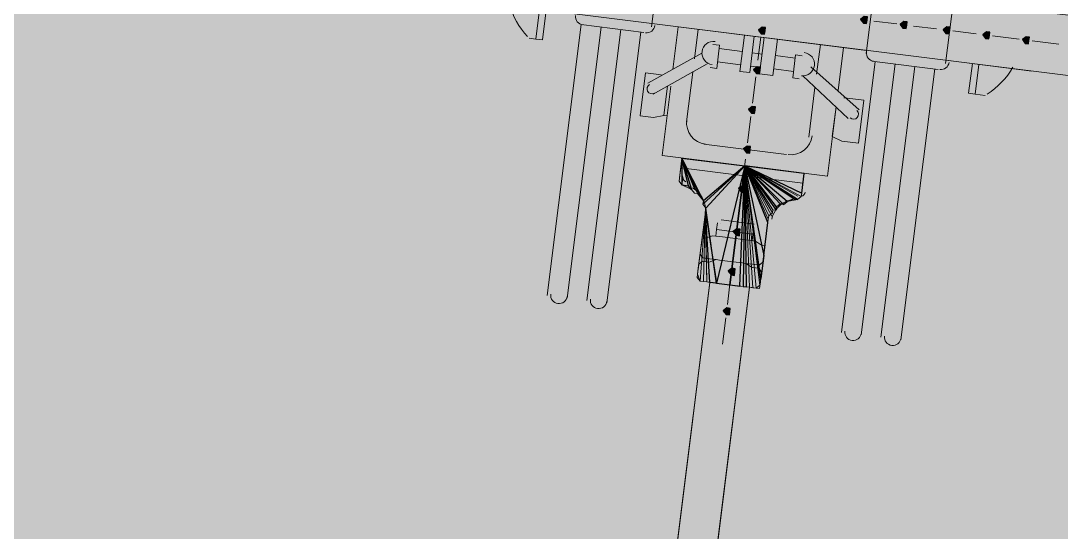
# Model space of a CAD drawing. Header units: metres. Extents: x -4 to 509425, y 7549 to 4732445.
# Drawn here: x 476039.051 to 476041.696, y 4719748.064 to 4719749.365 of the extents above; entities that cross this region are included whole.
import ezdxf

# ---------------------------------------------------------------- set-up
doc = ezdxf.new("R2010")
doc.units = ezdxf.units.M
doc.header["$LTSCALE"] = 0.01
doc.header["$MEASUREMENT"] = 0
doc.layers.get('0').update_dxf_attribs({"lineweight": 0})
doc.layers.add('_SUBESTACIÓN', color=1, linetype='Continuous')
doc.layers.add('SUBESTACION LA VID', color=253, linetype='Continuous')

# ---------------------------------------------------------------- blocks, each defined once
blk = doc.blocks.new('A$Cfff6051d')
at = {"layer": 'SUBESTACION LA VID', "transparency": 33554687}
h = blk.add_hatch(color=256, dxfattribs=at)
h.dxf.hatch_style = 2
h.paths.add_polyline_path([(476041.2022, 4719749.3661), (476041.2032, 4719749.3745), (476041.1948, 4719749.3755), (476041.1854, 4719749.3682), (476041.1927, 4719749.3587), (476041.2011, 4719749.3577)])
h = blk.add_hatch(color=256, dxfattribs=at)
h.dxf.hatch_style = 2
h.paths.add_polyline_path([(476041.303, 4719749.3534), (476041.304, 4719749.3618), (476041.2956, 4719749.3629), (476041.2862, 4719749.3555), (476041.2935, 4719749.3461), (476041.3019, 4719749.345)])
h = blk.add_hatch(color=256, dxfattribs=at)
h.dxf.hatch_style = 2
h.paths.add_polyline_path([(476040.9428, 4719749.3389), (476040.9438, 4719749.3473), (476040.9354, 4719749.3483), (476040.926, 4719749.341), (476040.9333, 4719749.3315), (476040.9417, 4719749.3305)])
h = blk.add_hatch(color=256, dxfattribs=at)
h.dxf.hatch_style = 2
h.paths.add_polyline_path([(476041.4122, 4719749.3398), (476041.4132, 4719749.3482), (476041.4048, 4719749.3492), (476041.3954, 4719749.3419), (476041.4027, 4719749.3324), (476041.4111, 4719749.3314)])
h = blk.add_hatch(color=256, dxfattribs=at)
h.dxf.hatch_style = 2
h.paths.add_polyline_path([(476041.513, 4719749.3271), (476041.514, 4719749.3355), (476041.5056, 4719749.3366), (476041.4962, 4719749.3292), (476041.5035, 4719749.3198), (476041.5119, 4719749.3187)])
h = blk.add_hatch(color=256, dxfattribs=at)
h.dxf.hatch_style = 2
h.paths.add_polyline_path([(476041.6138, 4719749.3145), (476041.6148, 4719749.3229), (476041.6064, 4719749.3239), (476041.597, 4719749.3166), (476041.6043, 4719749.3071), (476041.6127, 4719749.3061)])
h = blk.add_hatch(color=256, dxfattribs=at)
h.dxf.hatch_style = 2
h.paths.add_polyline_path([(476040.9301, 4719749.2381), (476040.9312, 4719749.2465), (476040.9228, 4719749.2475), (476040.9133, 4719749.2402), (476040.9207, 4719749.2307), (476040.9291, 4719749.2297)])
h = blk.add_hatch(color=256, dxfattribs=at)
h.dxf.hatch_style = 2
h.paths.add_polyline_path([(476040.9175, 4719749.1373), (476040.9186, 4719749.1457), (476040.9102, 4719749.1467), (476040.9007, 4719749.1394), (476040.908, 4719749.1299), (476040.9164, 4719749.1289)])
h = blk.add_hatch(color=256, dxfattribs=at)
h.dxf.hatch_style = 2
h.paths.add_polyline_path([(476040.9049, 4719749.0365), (476040.9059, 4719749.0449), (476040.8975, 4719749.0459), (476040.8881, 4719749.0386), (476040.8954, 4719749.0291), (476040.9038, 4719749.0281)])
h = blk.add_hatch(color=256, dxfattribs=at)
h.dxf.hatch_style = 2
h.paths.add_polyline_path([(476040.8922, 4719748.9357), (476040.8933, 4719748.9441), (476040.8849, 4719748.9451), (476040.8754, 4719748.9378), (476040.8828, 4719748.9283), (476040.8912, 4719748.9273)])
h = blk.add_hatch(color=256, dxfattribs=at)
h.dxf.hatch_style = 2
h.paths.add_polyline_path([(476040.8785, 4719748.8265), (476040.8796, 4719748.8349), (476040.8712, 4719748.8359), (476040.8617, 4719748.8286), (476040.8691, 4719748.8191), (476040.8775, 4719748.8181)])
h = blk.add_hatch(color=256, dxfattribs=at)
h.dxf.hatch_style = 2
h.paths.add_polyline_path([(476040.8659, 4719748.7256), (476040.867, 4719748.734), (476040.8586, 4719748.7351), (476040.8491, 4719748.7278), (476040.8564, 4719748.7183), (476040.8648, 4719748.7172)])
h = blk.add_hatch(color=256, dxfattribs=at)
h.dxf.hatch_style = 2
h.paths.add_polyline_path([(476040.8533, 4719748.6248), (476040.8543, 4719748.6332), (476040.8459, 4719748.6343), (476040.8365, 4719748.627), (476040.8438, 4719748.6175), (476040.8522, 4719748.6164)])
at = {"layer": 'SUBESTACION LA VID', "lineweight": 15}
for p, q in [((476071.4423, 4719745.4981), (475975.6953, 4719757.5019)), ((476040.654, 4719749.3495), (476040.674, 4719749.5091)), ((476041.2, 4719749.281), (476041.22, 4719749.4406)), ((476041.4216, 4719749.4154), (476041.4016, 4719749.2558)), ((476041.2011, 4719749.2894), (476040.6551, 4719749.3579)), ((476041.2778, 4719749.3566), (476041.219, 4719749.364)), ((476040.3891, 4719748.666), (476040.4755, 4719749.3548)), ((476040.5259, 4719749.3485), (476040.4395, 4719748.6596)), ((476040.6351, 4719749.3348), (476040.4755, 4719749.3548)), ((476040.4899, 4719748.6533), (476040.5763, 4719749.3422)), ((476040.6267, 4719749.3358), (476040.5403, 4719748.647)), ((476040.7223, 4719749.3495), (476040.7086, 4719749.2403)), ((476040.7727, 4719749.3431), (476040.7632, 4719749.2675)), ((476041.3786, 4719749.344), (476041.3198, 4719749.3513)), ((476041.4794, 4719749.3313), (476041.4206, 4719749.3387)), ((476040.3432, 4719749.3202), (476040.36, 4719749.3181)), ((476040.8903, 4719749.3284), (476040.8787, 4719749.236)), ((476040.9155, 4719749.3252), (476040.9039, 4719749.2328)), ((476040.9249, 4719749.2643), (476040.9323, 4719749.3231)), ((476040.9407, 4719749.3221), (476040.9291, 4719749.2297)), ((476040.9743, 4719749.3179), (476040.9627, 4719749.2255)), ((476041.5886, 4719749.3176), (476041.5214, 4719749.3261)), ((476041.6894, 4719749.305), (476041.6222, 4719749.3134)), ((476040.6445, 4719749.2056), (476040.7821, 4719749.2822)), ((476040.885, 4719749.2864), (476040.8262, 4719749.2938)), ((476040.9354, 4719749.2801), (476040.9102, 4719749.2832)), ((476041.0835, 4719749.3042), (476041.074, 4719749.2286)), ((476041.1423, 4719749.2968), (476041.1286, 4719749.1876)), ((476040.6581, 4719749.1783), (476040.7957, 4719749.2549)), ((476040.8808, 4719749.2528), (476040.822, 4719749.2602)), ((476041.0194, 4719749.2695), (476040.969, 4719749.2759)), ((476041.2231, 4719749.2611), (476041.1368, 4719748.5722)), ((476041.1872, 4719748.5659), (476041.2735, 4719749.2547)), ((476041.2147, 4719749.2621), (476041.3827, 4719749.2411)), ((476041.4027, 4719749.2642), (476041.6211, 4719749.2368)), ((476040.759, 4719749.2339), (476040.7432, 4719749.1079)), ((476040.9039, 4719749.2328), (476040.8787, 4719749.236)), ((476040.9312, 4719749.2465), (476040.906, 4719749.2496)), ((476040.9627, 4719749.2255), (476040.9291, 4719749.2297)), ((476041.0152, 4719749.2359), (476040.9648, 4719749.2423)), ((476041.1821, 4719749.1382), (476041.0593, 4719749.2475)), ((476041.3239, 4719749.2484), (476041.2376, 4719748.5596)), ((476041.288, 4719748.5533), (476041.3743, 4719749.2421)), ((476040.9112, 4719749.1551), (476040.9196, 4719749.2223)), ((476041.0299, 4719749.217), (476041.0131, 4719749.2191)), ((476041.1538, 4719749.1162), (476041.0393, 4719749.2244)), ((476040.7033, 4719749.1982), (476040.6812, 4719749.0218)), ((476041.0698, 4719749.195), (476041.054, 4719749.069)), ((476041.5024, 4719749.1749), (476041.4772, 4719749.178)), ((476040.8986, 4719749.0543), (476040.907, 4719749.1215)), ((476041.1233, 4719749.1456), (476041.1012, 4719748.9692)), ((476040.9973, 4719749.0249), (476040.7873, 4719749.0512)), ((476041.1012, 4719748.9692), (476040.6812, 4719749.0218)), ((476041.0392, 4719748.9514), (476040.7284, 4719748.9903)), ((476040.8859, 4719748.9535), (476040.8933, 4719749.0123)), ((476040.7316, 4719748.9473), (476040.7557, 4719748.9357)), ((476040.8733, 4719748.8527), (476040.8807, 4719748.9115)), ((476040.9993, 4719748.9052), (476041.0256, 4719748.9104)), ((476040.7903, 4719748.8716), (476040.7798, 4719748.7876)), ((476040.9153, 4719748.8474), (476040.8313, 4719748.858)), ((476040.8218, 4719748.8506), (476040.8197, 4719748.8338)), ((476040.8302, 4719748.8496), (476040.8302, 4719748.8496)), ((476040.9121, 4719748.8222), (476040.9142, 4719748.839)), ((476040.9394, 4719748.7676), (476040.9499, 4719748.8516)), ((476040.8596, 4719748.7435), (476040.868, 4719748.8107)), ((476040.7724, 4719748.7288), (476040.7798, 4719748.7876)), ((476040.9394, 4719748.7676), (476040.932, 4719748.7088)), ((476040.0362, 4719742.584), (476040.8029, 4719748.6994)), ((476040.847, 4719748.6427), (476040.8554, 4719748.7099)), ((476040.137, 4719742.5713), (476040.9037, 4719748.6868)), ((476040.8343, 4719748.5419), (476040.8428, 4719748.6091))]:
    blk.add_line(p, q, dxfattribs=at)
at = {"layer": 'SUBESTACION LA VID', "lineweight": 0}
for p, q in [((476040.8912, 4719748.9955), (476040.7862, 4719748.9063)), ((476040.8785, 4719748.6899), (476040.8912, 4719748.9955)), ((476040.8912, 4719748.9955), (476040.9626, 4719748.8842)), ((476040.9815, 4719748.8989), (476040.8912, 4719748.9955)), ((476041.0424, 4719748.9766), (476041.0361, 4719748.9262))]:
    blk.add_line(p, q, dxfattribs=at)
at = {"layer": 'SUBESTACION LA VID', "lineweight": 15}
for points in [[(476071.4423, 4719745.4981), (476071.4612, 4719745.6493), (475975.7142, 4719757.6531), (475975.6953, 4719757.5019), (476071.4423, 4719745.4981)], [(476040.3862, 4719749.3916), (476040.3768, 4719749.316), (476040.36, 4719749.3181), (476040.3694, 4719749.3937)], [(476040.8104, 4719749.3043), (476040.8272, 4719749.3022), (476040.8199, 4719749.2434), (476040.8031, 4719749.2455)], [(476041.0373, 4719749.2758), (476041.0205, 4719749.2779), (476041.0131, 4719749.2191)], [(476041.4699, 4719749.2557), (476041.4604, 4719749.1801), (476041.4772, 4719749.178), (476041.4867, 4719749.2536)], [(476040.6393, 4719749.2319), (476040.6256, 4719749.1227), (476040.6592, 4719749.1185), (476040.6854, 4719749.1237)], [(476040.6393, 4719749.2319), (476040.6729, 4719749.2277), (476040.6813, 4719749.2266)], [(476040.6938, 4719749.1226), (476040.6854, 4719749.1237), (476040.6949, 4719749.1993)], [(476041.1433, 4719749.1687), (476041.1517, 4719749.1676), (476041.1937, 4719749.1624), (476041.18, 4719749.0532), (476041.138, 4719749.0584), (476041.1138, 4719749.07), (476041.1233, 4719749.1456)], [(476040.7253, 4719748.9651), (476040.7316, 4719749.0155), (476040.8912, 4719748.9955), (476040.8533, 4719748.6931), (476040.8197, 4719748.6973), (476040.8029, 4719748.6994), (476040.7945, 4719748.7005), (476040.7861, 4719748.7015), (476040.7777, 4719748.7026), (476040.7714, 4719748.7204), (476040.7724, 4719748.7288), (476040.7798, 4719748.7876), (476040.7903, 4719748.8716), (476040.7914, 4719748.88), (476040.7924, 4719748.8884), (476040.7851, 4719748.8979), (476040.7862, 4719748.9063), (476040.7788, 4719748.9157), (476040.7715, 4719748.9252), (476040.7631, 4719748.9263), (476040.7557, 4719748.9357), (476040.7484, 4719748.9452), (476040.7316, 4719748.9473), (476040.7242, 4719748.9567), (476040.7253, 4719748.9651)], [(476041.0361, 4719748.9262), (476041.0392, 4719748.9514), (476041.0424, 4719748.9766), (476040.7316, 4719749.0155), (476040.7284, 4719748.9903), (476040.7253, 4719748.9651)], [(476041.0361, 4719748.9262), (476041.0424, 4719748.9766), (476040.8912, 4719748.9955), (476040.8533, 4719748.6931), (476040.8785, 4719748.6899), (476040.8869, 4719748.6889), (476040.8953, 4719748.6878), (476040.9037, 4719748.6868), (476040.9121, 4719748.6857), (476040.9205, 4719748.6847), (476040.9289, 4719748.6836), (476040.931, 4719748.7004), (476040.932, 4719748.7088), (476040.9394, 4719748.7676), (476040.9499, 4719748.8516), (476040.951, 4719748.86), (476040.9521, 4719748.8684), (476040.9615, 4719748.8758), (476040.9626, 4719748.8842), (476040.971, 4719748.8831), (476040.972, 4719748.8915), (476040.9815, 4719748.8989), (476040.9899, 4719748.8978), (476040.9993, 4719748.9052), (476041.0172, 4719748.9115), (476041.0256, 4719748.9104), (476041.035, 4719748.9178), (476041.0361, 4719748.9262)], [(476040.91, 4719748.8054), (476040.9121, 4719748.8222), (476040.8197, 4719748.8338), (476040.8176, 4719748.817)], [(476040.868, 4719748.8107), (476040.8932, 4719748.8075), (476040.9016, 4719748.8065), (476040.9184, 4719748.8044), (476040.9342, 4719748.7939), (476040.9426, 4719748.7928), (476040.9415, 4719748.7844), (476040.9405, 4719748.776), (476040.9394, 4719748.7676), (476040.9384, 4719748.7592), (476040.9373, 4719748.7508), (476040.9279, 4719748.7435), (476040.9111, 4719748.7456), (476040.8943, 4719748.7477), (476040.8859, 4719748.7487), (476040.8607, 4719748.7519), (476040.8271, 4719748.7561), (476040.8187, 4719748.7572), (476040.8019, 4719748.7593), (476040.785, 4719748.7614), (476040.7777, 4719748.7708), (476040.7788, 4719748.7792), (476040.7798, 4719748.7876), (476040.7809, 4719748.796), (476040.7819, 4719748.8044), (476040.783, 4719748.8128), (476040.7914, 4719748.8118), (476040.8092, 4719748.8181), (476040.826, 4719748.816), (476040.8344, 4719748.8149), (476040.868, 4719748.8107)], [(476040.7724, 4719748.7288), (476040.7735, 4719748.7372), (476040.7745, 4719748.7456), (476040.784, 4719748.753), (476040.8008, 4719748.7509), (476040.8187, 4719748.7572), (476040.8271, 4719748.7561), (476040.8607, 4719748.7519), (476040.8859, 4719748.7487), (476040.8943, 4719748.7477), (476040.91, 4719748.7372), (476040.9268, 4719748.7351), (476040.9342, 4719748.7256), (476040.9331, 4719748.7172), (476040.932, 4719748.7088), (476040.931, 4719748.7004), (476040.9299, 4719748.692), (476040.9205, 4719748.6847), (476040.9037, 4719748.6868), (476040.8869, 4719748.6889), (476040.8785, 4719748.6899), (476040.8533, 4719748.6931), (476040.8197, 4719748.6973), (476040.8113, 4719748.6984), (476040.7945, 4719748.7005), (476040.7777, 4719748.7026), (476040.7703, 4719748.712), (476040.7714, 4719748.7204), (476040.7724, 4719748.7288)], [(476040.0362, 4719742.584), (476040.137, 4719742.5713), (476040.9037, 4719748.6868), (476040.8029, 4719748.6994), (476040.0362, 4719742.584)]]:
    blk.add_lwpolyline(points, dxfattribs=at)
at = {"layer": 'SUBESTACION LA VID'}
for points in [[(476041.2022, 4719749.3661), (476041.2032, 4719749.3745), (476041.1948, 4719749.3755), (476041.1854, 4719749.3682), (476041.1927, 4719749.3587), (476041.2011, 4719749.3577)], [(476041.303, 4719749.3534), (476041.304, 4719749.3618), (476041.2956, 4719749.3629), (476041.2862, 4719749.3555), (476041.2935, 4719749.3461), (476041.3019, 4719749.345)], [(476040.9428, 4719749.3389), (476040.9438, 4719749.3473), (476040.9354, 4719749.3483), (476040.926, 4719749.341), (476040.9333, 4719749.3315), (476040.9417, 4719749.3305)], [(476041.4122, 4719749.3398), (476041.4132, 4719749.3482), (476041.4048, 4719749.3492), (476041.3954, 4719749.3419), (476041.4027, 4719749.3324), (476041.4111, 4719749.3314)], [(476041.513, 4719749.3271), (476041.514, 4719749.3355), (476041.5056, 4719749.3366), (476041.4962, 4719749.3292), (476041.5035, 4719749.3198), (476041.5119, 4719749.3187)], [(476041.6138, 4719749.3145), (476041.6148, 4719749.3229), (476041.6064, 4719749.3239), (476041.597, 4719749.3166), (476041.6043, 4719749.3071), (476041.6127, 4719749.3061)], [(476040.9301, 4719749.2381), (476040.9312, 4719749.2465), (476040.9228, 4719749.2475), (476040.9133, 4719749.2402), (476040.9207, 4719749.2307), (476040.9291, 4719749.2297)], [(476040.9175, 4719749.1373), (476040.9186, 4719749.1457), (476040.9102, 4719749.1467), (476040.9007, 4719749.1394), (476040.908, 4719749.1299), (476040.9164, 4719749.1289)], [(476040.9049, 4719749.0365), (476040.9059, 4719749.0449), (476040.8975, 4719749.0459), (476040.8881, 4719749.0386), (476040.8954, 4719749.0291), (476040.9038, 4719749.0281)], [(476040.8912, 4719748.9955), (476040.7862, 4719748.9063), (476040.7316, 4719749.0155)], [(476040.8785, 4719748.6899), (476040.8912, 4719748.9955), (476040.8533, 4719748.6931)], [(476040.8953, 4719748.6878), (476040.8912, 4719748.9955), (476040.8869, 4719748.6889)], [(476040.972, 4719748.8915), (476040.8912, 4719748.9955), (476040.971, 4719748.8831)], [(476041.0424, 4719748.9766), (476040.8912, 4719748.9955), (476041.0361, 4719748.9262)], [(476040.8922, 4719748.9357), (476040.8933, 4719748.9441), (476040.8849, 4719748.9451), (476040.8754, 4719748.9378), (476040.8828, 4719748.9283), (476040.8912, 4719748.9273)], [(476040.8197, 4719748.6973), (476040.8029, 4719748.6994), (476040.7914, 4719748.88)], [(476040.8785, 4719748.8265), (476040.8796, 4719748.8349), (476040.8712, 4719748.8359), (476040.8617, 4719748.8286), (476040.8691, 4719748.8191), (476040.8775, 4719748.8181)], [(476040.8659, 4719748.7256), (476040.867, 4719748.734), (476040.8586, 4719748.7351), (476040.8491, 4719748.7278), (476040.8564, 4719748.7183), (476040.8648, 4719748.7172)], [(476040.8533, 4719748.6248), (476040.8543, 4719748.6332), (476040.8459, 4719748.6343), (476040.8365, 4719748.627), (476040.8438, 4719748.6175), (476040.8522, 4719748.6164)]]:
    blk.add_lwpolyline(points, close=True, dxfattribs=at)
at = {"layer": 'SUBESTACION LA VID', "lineweight": 0}
for points in [[(476041.2022, 4719749.3661), (476041.2032, 4719749.3745), (476041.1948, 4719749.3755), (476041.1854, 4719749.3682), (476041.1927, 4719749.3587), (476041.2011, 4719749.3577)], [(476041.303, 4719749.3534), (476041.304, 4719749.3618), (476041.2956, 4719749.3629), (476041.2862, 4719749.3555), (476041.2935, 4719749.3461), (476041.3019, 4719749.345)], [(476040.9428, 4719749.3389), (476040.9438, 4719749.3473), (476040.9354, 4719749.3483), (476040.926, 4719749.341), (476040.9333, 4719749.3315), (476040.9417, 4719749.3305)], [(476041.4122, 4719749.3398), (476041.4132, 4719749.3482), (476041.4048, 4719749.3492), (476041.3954, 4719749.3419), (476041.4027, 4719749.3324), (476041.4111, 4719749.3314)], [(476041.513, 4719749.3271), (476041.514, 4719749.3355), (476041.5056, 4719749.3366), (476041.4962, 4719749.3292), (476041.5035, 4719749.3198), (476041.5119, 4719749.3187)], [(476041.6138, 4719749.3145), (476041.6148, 4719749.3229), (476041.6064, 4719749.3239), (476041.597, 4719749.3166), (476041.6043, 4719749.3071), (476041.6127, 4719749.3061)], [(476040.9301, 4719749.2381), (476040.9312, 4719749.2465), (476040.9228, 4719749.2475), (476040.9133, 4719749.2402), (476040.9207, 4719749.2307), (476040.9291, 4719749.2297)], [(476040.9175, 4719749.1373), (476040.9186, 4719749.1457), (476040.9102, 4719749.1467), (476040.9007, 4719749.1394), (476040.908, 4719749.1299), (476040.9164, 4719749.1289)], [(476040.9049, 4719749.0365), (476040.9059, 4719749.0449), (476040.8975, 4719749.0459), (476040.8881, 4719749.0386), (476040.8954, 4719749.0291), (476040.9038, 4719749.0281)], [(476040.8912, 4719748.9955), (476040.7862, 4719748.9063), (476040.7316, 4719749.0155)], [(476040.8785, 4719748.6899), (476040.8912, 4719748.9955), (476040.8533, 4719748.6931)], [(476040.8953, 4719748.6878), (476040.8912, 4719748.9955), (476040.8869, 4719748.6889)], [(476040.972, 4719748.8915), (476040.8912, 4719748.9955), (476040.971, 4719748.8831)], [(476041.0424, 4719748.9766), (476040.8912, 4719748.9955), (476041.0361, 4719748.9262)], [(476040.8922, 4719748.9357), (476040.8933, 4719748.9441), (476040.8849, 4719748.9451), (476040.8754, 4719748.9378), (476040.8828, 4719748.9283), (476040.8912, 4719748.9273)], [(476040.8197, 4719748.6973), (476040.8029, 4719748.6994), (476040.7914, 4719748.88)], [(476040.8785, 4719748.8265), (476040.8796, 4719748.8349), (476040.8712, 4719748.8359), (476040.8617, 4719748.8286), (476040.8691, 4719748.8191), (476040.8775, 4719748.8181)], [(476040.8659, 4719748.7256), (476040.867, 4719748.734), (476040.8586, 4719748.7351), (476040.8491, 4719748.7278), (476040.8564, 4719748.7183), (476040.8648, 4719748.7172)], [(476040.8533, 4719748.6248), (476040.8543, 4719748.6332), (476040.8459, 4719748.6343), (476040.8365, 4719748.627), (476040.8438, 4719748.6175), (476040.8522, 4719748.6164)]]:
    blk.add_lwpolyline(points, close=True, dxfattribs=at)
for points in [[(476040.7253, 4719748.9651), (476040.7316, 4719749.0155), (476040.7242, 4719748.9567), (476040.7316, 4719749.0155), (476040.7326, 4719748.9557)], [(476040.7641, 4719748.9347), (476040.7316, 4719749.0155), (476040.7715, 4719748.9252)], [(476040.7788, 4719748.9157), (476040.7316, 4719749.0155), (476040.7862, 4719748.9063)], [(476040.7924, 4719748.8884), (476040.8912, 4719748.9955), (476040.7851, 4719748.8979)], [(476040.9037, 4719748.6868), (476040.8912, 4719748.9955), (476040.9037, 4719748.6868)], [(476040.9121, 4719748.6857), (476040.8912, 4719748.9955), (476040.9205, 4719748.6847), (476040.8912, 4719748.9955), (476040.9299, 4719748.692)], [(476040.931, 4719748.7004), (476040.8912, 4719748.9955), (476040.932, 4719748.7088), (476040.8912, 4719748.9955)], [(476040.951, 4719748.86), (476040.8912, 4719748.9955), (476040.9521, 4719748.8684)], [(476040.9605, 4719748.8674), (476040.8912, 4719748.9955), (476040.9615, 4719748.8758)], [(476041.0266, 4719748.9188), (476040.8912, 4719748.9955), (476041.035, 4719748.9178), (476040.8912, 4719748.9955)], [(476040.7914, 4719748.88), (476040.8197, 4719748.6973), (476040.7924, 4719748.8884)], [(476040.7903, 4719748.8716), (476040.7724, 4719748.7288), (476040.7903, 4719748.8716), (476040.7714, 4719748.7204)], [(476040.7903, 4719748.8716), (476040.7777, 4719748.7026), (476040.7903, 4719748.8716), (476040.7777, 4719748.7026)], [(476040.7861, 4719748.7015), (476040.7903, 4719748.8716), (476040.7945, 4719748.7005), (476040.7914, 4719748.88), (476040.8029, 4719748.6994)]]:
    blk.add_lwpolyline(points, dxfattribs=at)
at = {"layer": 'SUBESTACION LA VID', "lineweight": 15}
for points in [[(476040.2927, 4719749.4073), (476040.3013, 4719749.3763), (476040.3172, 4719749.3479), (476040.3392, 4719749.3244)], [(476040.4613, 4719749.3779), (476040.4599, 4719749.3663), (476040.4681, 4719749.3557), (476040.4797, 4719749.3543)], [(476040.6393, 4719749.3343), (476040.6509, 4719749.3328), (476040.6615, 4719749.341), (476040.6629, 4719749.3526)], [(476041.2006, 4719749.2852), (476041.1991, 4719749.2736), (476041.2073, 4719749.263), (476041.2189, 4719749.2616)], [(476041.3869, 4719749.2405), (476041.3985, 4719749.2391), (476041.4091, 4719749.2473), (476041.4106, 4719749.2589)], [(476041.5073, 4719749.178), (476041.5344, 4719749.1953), (476041.5569, 4719749.2189), (476041.5728, 4719749.2468)], [(476040.7437, 4719749.1121), (476040.7399, 4719749.082), (476040.7613, 4719749.0545), (476040.7915, 4719749.0507)], [(476041.0015, 4719749.0243), (476041.0316, 4719749.0206), (476041.0591, 4719749.042), (476041.0629, 4719749.0721)], [(476040.7342, 4719748.9679), (476040.7336, 4719748.9626), (476040.7365, 4719748.9576), (476040.7412, 4719748.9553)], [(476040.7913, 4719748.8809), (476040.7924, 4719748.9051), (476040.7796, 4719748.9278), (476040.7583, 4719748.9394)], [(476041.0061, 4719748.9084), (476040.9826, 4719748.9024), (476040.9646, 4719748.8835), (476040.9597, 4719748.8598)], [(476041.0349, 4719748.9184), (476041.0401, 4719748.9195), (476041.0441, 4719748.9237), (476041.045, 4719748.9289)]]:
    blk.add_open_spline(points, degree=3, dxfattribs=at)
for points in [[(476040.8157, 4719749.3121), (476040.7995, 4719749.3142), (476040.7847, 4719749.3027), (476040.7826, 4719749.2864), (476040.7806, 4719749.2702), (476040.7921, 4719749.2554), (476040.8083, 4719749.2533)], [(476041.0351, 4719749.2249), (476041.0514, 4719749.2229), (476041.0662, 4719749.2344), (476041.0682, 4719749.2506), (476041.0703, 4719749.2669), (476041.0588, 4719749.2817), (476041.0425, 4719749.2837)], [(476040.6495, 4719749.2026), (476040.6433, 4719749.1993), (476040.641, 4719749.1916), (476040.6443, 4719749.1854), (476040.6476, 4719749.1793), (476040.6553, 4719749.1769), (476040.6615, 4719749.1802)], [(476041.1594, 4719749.1178), (476041.1645, 4719749.1131), (476041.1726, 4719749.1134), (476041.1773, 4719749.1186), (476041.1821, 4719749.1238), (476041.1817, 4719749.1318), (476041.1765, 4719749.1366)], [(476040.3981, 4719748.6691), (476040.3966, 4719748.6575), (476040.4048, 4719748.6469), (476040.4164, 4719748.6455), (476040.428, 4719748.644), (476040.4386, 4719748.6522), (476040.4401, 4719748.6638)], [(476040.4989, 4719748.6565), (476040.4974, 4719748.6449), (476040.5056, 4719748.6343), (476040.5172, 4719748.6328), (476040.5288, 4719748.6314), (476040.5394, 4719748.6396), (476040.5409, 4719748.6512)], [(476041.1457, 4719748.5754), (476041.1442, 4719748.5638), (476041.1525, 4719748.5532), (476041.1641, 4719748.5518), (476041.1757, 4719748.5503), (476041.1862, 4719748.5585), (476041.1877, 4719748.5701)], [(476041.2465, 4719748.5627), (476041.245, 4719748.5511), (476041.2533, 4719748.5406), (476041.2649, 4719748.5391), (476041.2765, 4719748.5377), (476041.287, 4719748.5459), (476041.2885, 4719748.5575)]]:
    blk.add_open_spline(points, degree=3, knots=[0, 0, 0, 0, 1, 1, 1, 2, 2, 2, 2], dxfattribs=at)
at = {"layer": 'SUBESTACION LA VID'}
for points in [[(476040.7316, 4719748.9473), (476040.7316, 4719748.9473), (476040.7316, 4719749.0155), (476040.7316, 4719749.0155), (476040.7316, 4719749.0155), (476040.7484, 4719748.9452), (476040.7484, 4719748.9452), (476040.7484, 4719748.9452), (476040.7316, 4719748.9473), (476040.7316, 4719748.9473)], [(476040.7316, 4719749.0155), (476040.7316, 4719749.0155), (476040.7484, 4719748.9452), (476040.7484, 4719748.9452), (476040.7484, 4719748.9452), (476040.7557, 4719748.9357), (476040.7557, 4719748.9357), (476040.7557, 4719748.9357), (476040.7316, 4719749.0155), (476040.7316, 4719749.0155)], [(476040.7924, 4719748.8884), (476040.7924, 4719748.8884), (476040.8197, 4719748.6973), (476040.8197, 4719748.6973), (476040.8197, 4719748.6973), (476040.8912, 4719748.9955), (476040.8912, 4719748.9955), (476040.8912, 4719748.9955), (476040.7924, 4719748.8884), (476040.7924, 4719748.8884)], [(476040.8197, 4719748.6973), (476040.8197, 4719748.6973), (476040.8912, 4719748.9955), (476040.8912, 4719748.9955), (476040.8912, 4719748.9955), (476040.8533, 4719748.6931), (476040.8533, 4719748.6931), (476040.8533, 4719748.6931), (476040.8197, 4719748.6973), (476040.8197, 4719748.6973)], [(476040.9499, 4719748.8516), (476040.9499, 4719748.8516), (476040.9394, 4719748.7676), (476040.9394, 4719748.7676), (476040.9394, 4719748.7676), (476040.8912, 4719748.9955), (476040.8912, 4719748.9955), (476040.8912, 4719748.9955), (476040.9499, 4719748.8516), (476040.9499, 4719748.8516)], [(476040.9394, 4719748.7676), (476040.9394, 4719748.7676), (476040.8912, 4719748.9955), (476040.8912, 4719748.9955), (476040.8912, 4719748.9955), (476040.932, 4719748.7088), (476040.932, 4719748.7088), (476040.932, 4719748.7088), (476040.9394, 4719748.7676), (476040.9394, 4719748.7676)], [(476040.9993, 4719748.9052), (476040.9993, 4719748.9052), (476040.9899, 4719748.8978), (476040.9899, 4719748.8978), (476040.9899, 4719748.8978), (476040.8912, 4719748.9955), (476040.8912, 4719748.9955), (476040.8912, 4719748.9955), (476040.9993, 4719748.9052), (476040.9993, 4719748.9052)], [(476040.9899, 4719748.8978), (476040.9899, 4719748.8978), (476040.8912, 4719748.9955), (476040.8912, 4719748.9955), (476040.8912, 4719748.9955), (476040.9815, 4719748.8989), (476040.9815, 4719748.8989), (476040.9815, 4719748.8989), (476040.9899, 4719748.8978), (476040.9899, 4719748.8978)], [(476041.0256, 4719748.9104), (476041.0256, 4719748.9104), (476041.0172, 4719748.9115), (476041.0172, 4719748.9115), (476041.0172, 4719748.9115), (476040.8912, 4719748.9955), (476040.8912, 4719748.9955), (476040.8912, 4719748.9955), (476041.0256, 4719748.9104), (476041.0256, 4719748.9104)], [(476041.0172, 4719748.9115), (476041.0172, 4719748.9115), (476040.8912, 4719748.9955), (476040.8912, 4719748.9955), (476040.8912, 4719748.9955), (476040.9993, 4719748.9052), (476040.9993, 4719748.9052), (476040.9993, 4719748.9052), (476041.0172, 4719748.9115), (476041.0172, 4719748.9115)]]:
    blk.add_open_spline(points, degree=3, knots=[0, 0, 0, 0, 1, 1, 1, 2, 2, 2, 3, 3, 3, 3], dxfattribs=at)
at = {"layer": 'SUBESTACION LA VID', "lineweight": 0}
for points in [[(476040.7316, 4719748.9473), (476040.7316, 4719748.9473), (476040.7316, 4719749.0155), (476040.7316, 4719749.0155), (476040.7316, 4719749.0155), (476040.7484, 4719748.9452), (476040.7484, 4719748.9452), (476040.7484, 4719748.9452), (476040.7316, 4719748.9473), (476040.7316, 4719748.9473)], [(476040.7316, 4719749.0155), (476040.7316, 4719749.0155), (476040.7484, 4719748.9452), (476040.7484, 4719748.9452), (476040.7484, 4719748.9452), (476040.7557, 4719748.9357), (476040.7557, 4719748.9357), (476040.7557, 4719748.9357), (476040.7316, 4719749.0155), (476040.7316, 4719749.0155)], [(476040.7924, 4719748.8884), (476040.7924, 4719748.8884), (476040.8197, 4719748.6973), (476040.8197, 4719748.6973), (476040.8197, 4719748.6973), (476040.8912, 4719748.9955), (476040.8912, 4719748.9955), (476040.8912, 4719748.9955), (476040.7924, 4719748.8884), (476040.7924, 4719748.8884)], [(476040.8197, 4719748.6973), (476040.8197, 4719748.6973), (476040.8912, 4719748.9955), (476040.8912, 4719748.9955), (476040.8912, 4719748.9955), (476040.8533, 4719748.6931), (476040.8533, 4719748.6931), (476040.8533, 4719748.6931), (476040.8197, 4719748.6973), (476040.8197, 4719748.6973)], [(476040.9499, 4719748.8516), (476040.9499, 4719748.8516), (476040.9394, 4719748.7676), (476040.9394, 4719748.7676), (476040.9394, 4719748.7676), (476040.8912, 4719748.9955), (476040.8912, 4719748.9955), (476040.8912, 4719748.9955), (476040.9499, 4719748.8516), (476040.9499, 4719748.8516)], [(476040.9394, 4719748.7676), (476040.9394, 4719748.7676), (476040.8912, 4719748.9955), (476040.8912, 4719748.9955), (476040.8912, 4719748.9955), (476040.932, 4719748.7088), (476040.932, 4719748.7088), (476040.932, 4719748.7088), (476040.9394, 4719748.7676), (476040.9394, 4719748.7676)], [(476040.9993, 4719748.9052), (476040.9993, 4719748.9052), (476040.9899, 4719748.8978), (476040.9899, 4719748.8978), (476040.9899, 4719748.8978), (476040.8912, 4719748.9955), (476040.8912, 4719748.9955), (476040.8912, 4719748.9955), (476040.9993, 4719748.9052), (476040.9993, 4719748.9052)], [(476040.9899, 4719748.8978), (476040.9899, 4719748.8978), (476040.8912, 4719748.9955), (476040.8912, 4719748.9955), (476040.8912, 4719748.9955), (476040.9815, 4719748.8989), (476040.9815, 4719748.8989), (476040.9815, 4719748.8989), (476040.9899, 4719748.8978), (476040.9899, 4719748.8978)], [(476041.0256, 4719748.9104), (476041.0256, 4719748.9104), (476041.0172, 4719748.9115), (476041.0172, 4719748.9115), (476041.0172, 4719748.9115), (476040.8912, 4719748.9955), (476040.8912, 4719748.9955), (476040.8912, 4719748.9955), (476041.0256, 4719748.9104), (476041.0256, 4719748.9104)], [(476041.0172, 4719748.9115), (476041.0172, 4719748.9115), (476040.8912, 4719748.9955), (476040.8912, 4719748.9955), (476040.8912, 4719748.9955), (476040.9993, 4719748.9052), (476040.9993, 4719748.9052), (476040.9993, 4719748.9052), (476041.0172, 4719748.9115), (476041.0172, 4719748.9115)]]:
    blk.add_open_spline(points, degree=3, knots=[0, 0, 0, 0, 1, 1, 1, 2, 2, 2, 3, 3, 3, 3], dxfattribs=at)

msp = doc.modelspace()

# ---------------------------------------------------------------- hatches: boundary and pattern name
at = {"layer": '_SUBESTACIÓN', "transparency": 33554559}
h = msp.add_hatch(color=1, dxfattribs=at)
h.dxf.hatch_style = 1
h.paths.add_polyline_path([(475968.6399, 4719805.825), (476089.9386, 4719790.615), (476078.1686, 4719696.74), (475956.8686, 4719711.9502)])

# ---------------------------------------------------------------- block references
at = {"linetype": 'Continuous'}
msp.add_blockref('A$Cfff6051d', (0, 0), dxfattribs=at)

doc.saveas('drawing.dxf')
